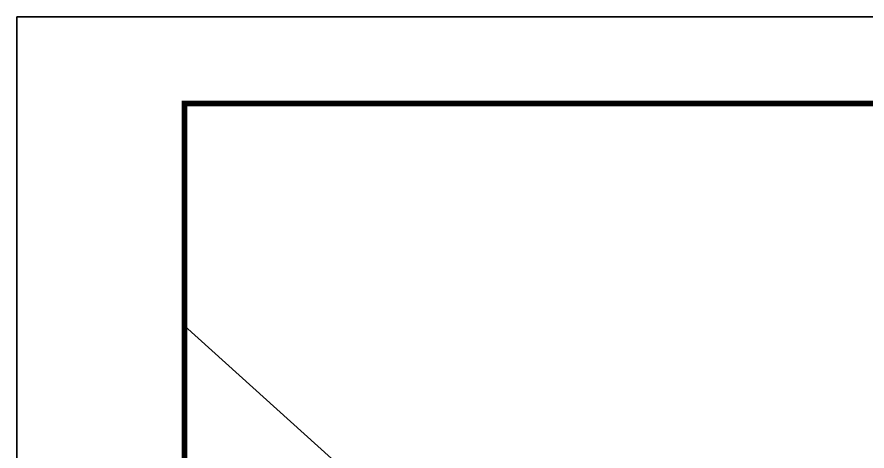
# Model space of a CAD drawing. Header units: millimetres. Extents: x -21000 to 567700, y 435000 to 850800.
# Drawn here: x -21000 to 85541, y 796370 to 850800 of the extents above; entities that cross this region are included whole.
import ezdxf
from ezdxf.xclip import XClip

# ---------------------------------------------------------------- set-up
doc = ezdxf.new("R2010")
doc.units = ezdxf.units.MM
doc.header["$LTSCALE"] = 700
doc.header["$XCLIPFRAME"] = 2
doc.layers.get('0').update_dxf_attribs({"color": 2})
doc.layers.get('Defpoints').update_dxf_attribs({"color": 171})
doc.layers.add('@방화구획_', color=252, linetype='Continuous')
doc.layers.add('AB_Form$0$FORM', color=7, linetype='Continuous')
doc.layers.add('AB_Form$0$FORM_X', color=161, linetype='Continuous', plot=False)
doc.layers.add('AB_Pbase$0$252', color=252, linetype='Continuous', plot=False)

# ---------------------------------------------------------------- blocks, each defined once
blk = doc.blocks.new('AB_Pbase$0$AB_Pbase_지하1층_골조')
at = {"layer": 'Defpoints', "ltscale": 1500}
blk.add_lwpolyline([(0, 839949), (493846, 839949), (493846, 445500), (0, 445500)], close=True, dxfattribs=at)
blk = doc.blocks.new('AB_Pbase')
at = {"layer": 'AB_Pbase$0$252'}
blk.add_line((202357, 629352), (-212981, 1004411), dxfattribs=at)
at = {"layer": 'Defpoints', "ltscale": 1500}
blk.add_lwpolyline([(0, 839949), (493846, 839949), (493846, 445500), (0, 445500)], close=True, dxfattribs=at)
at = {"rotation": 359.9999999999999}
blk.add_blockref('AB_Pbase$0$AB_Pbase_지하1층_골조', (0, 0), dxfattribs=at)
blk = doc.blocks.new('AB_Form')
at = {"layer": 'AB_Form$0$FORM', "const_width": 1}
blk.add_lwpolyline([(30, 15), (827, 15), (827, 578.5), (30, 578.5)], close=True, dxfattribs=at)
at = {"layer": 'AB_Form$0$FORM_X'}
for points in [[(0, 0), (841, 0), (841, 594), (0, 594)], [(735.5, 578.5), (30, 578.5), (30, 15), (735.5, 15)]]:
    blk.add_lwpolyline(points, close=True, dxfattribs=at)

msp = doc.modelspace()

# ---------------------------------------------------------------- block references
ref = msp.add_blockref('AB_Pbase', (0, 0))
XClip(ref).set_block_clipping_path([(-0.000000015, 445500.0000000148), (493845.7187941075, 839949.3912975936)])

# ---------------------------------------------------------------- next in the draw order: linework, layer by layer
at = {"layer": '@방화구획_'}
msp.add_lwpolyline([(-21000, 850800), (567700, 850800), (567700, 435000), (-21000, 435000)], close=True, dxfattribs=at)
at = {"layer": 'Defpoints', "ltscale": 1500}
msp.add_lwpolyline([(0, 839949), (493846, 839949), (493846, 445500), (0, 445500)], close=True, dxfattribs=at)

# ---------------------------------------------------------------- next in the draw order: block references
at = {"xscale": 700, "yscale": 700, "zscale": 700}
msp.add_blockref('AB_Form', (-21000, 435000), dxfattribs=at)

doc.saveas('drawing.dxf')
